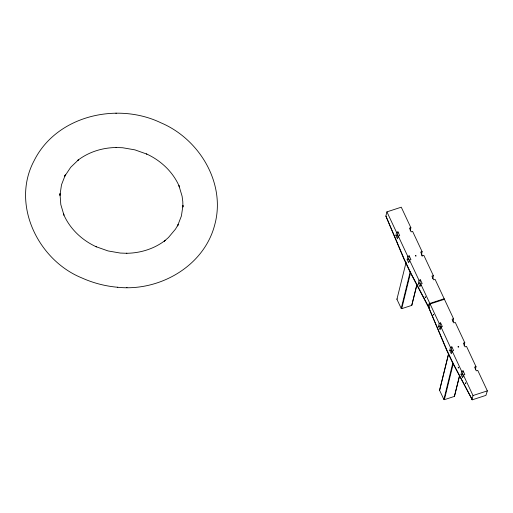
<?xml version="1.0" encoding="UTF-8"?>
<svg xmlns="http://www.w3.org/2000/svg" width="513" height="513" viewBox="0 0 513 513"><rect width="100%" height="100%" fill="white"/><g stroke="black" fill="none" stroke-linecap="round" stroke-linejoin="round"><path stroke-width="0.77" d="M458.468 367.917L458.205 367.141L458.43 367.943M396.53 232.357L397.966 231.895L399.704 235.595L398.268 236.063L397.447 238.776L395.914 235.505L396.53 232.357L386.924 211.869L401.269 207.194L410.875 227.689L410.259 230.837M398.268 237L397.351 235.037L397.966 231.895M407.771 256.34L409.201 255.872L410.939 259.578L409.509 260.046L408.688 262.759L407.155 259.488L407.771 256.34L398.268 236.063M409.509 260.982L408.585 259.02L409.201 255.872M410.875 227.689L409.438 228.157L411.176 231.863L412.612 231.395L422.116 251.665L421.494 254.814L422.109 256.122M419.006 280.322L420.442 279.854L422.18 283.561L420.743 284.029L419.923 286.741L418.39 283.471L419.006 280.322L409.509 260.046M421.051 285.619L419.826 283.003L420.442 279.854M432.735 278.796L433.35 275.648L423.847 255.371L422.417 255.84L420.679 252.133L422.116 251.665M439.186 323.376L440.622 322.908L442.36 326.614L440.923 327.082L440.103 329.795L438.57 326.524L439.186 323.376L420.743 284.029M440.923 328.019L440.007 326.056L440.622 322.908M452.915 321.85L453.53 318.708L435.088 279.354L433.652 279.822L431.92 276.116L433.35 275.648M450.427 347.359L451.863 346.891L453.595 350.597L452.165 351.065L451.344 353.778L449.811 350.507L450.427 347.359L440.808 326.569M452.165 352.001L451.241 350.039L451.863 346.891M464.15 345.833L464.772 342.684L455.268 322.414L453.832 322.876L452.094 319.176L453.53 318.708M461.668 371.341L463.098 370.873L464.836 374.58L463.399 375.048L462.579 377.754L461.046 374.484L461.668 371.341L452.165 351.065M463.399 375.984L462.482 374.022L463.098 370.873M475.391 369.815L476.006 366.667L466.509 346.39L465.073 346.859L463.335 343.152L464.772 342.684M476.006 366.667L474.576 367.135L476.314 370.841L477.744 370.373L487.35 390.868L485.914 395.376L472.287 399.813L452.543 362.762L446.534 349.943L429.041 308.262L409.887 271.743L403.878 258.924L385.891 216.076L386.924 211.869M417.037 284.33L411.766 305.382L401.724 308.653L401.217 308.441L396.921 299.284L406.129 262.201M401.217 308.441L410.214 271.8L404.186 258.969L385.891 216.076M401.724 308.653L410.727 272.012M411.766 305.382L416.832 284.773M443.944 299.733L444.181 298.758L429.836 303.433L429.599 304.408L428.939 303.927L428.785 307.717L446.842 349.988L452.87 362.851L472.287 399.813M459.507 376.106L454.422 396.402L444.386 399.672L443.873 399.46L439.583 390.303L448.58 353.662M448.599 353.983L439.583 390.303M443.873 399.46L452.87 362.819M444.386 399.672L453.197 363.794M454.422 396.402L459.488 375.792M471.973 399.749L473.005 395.536L463.399 375.048M396.921 299.284L397.126 298.842M395.914 235.505L397.351 235.037M407.155 259.488L408.585 259.02M418.39 283.471L419.826 283.003M444.438 299.303L430.093 303.972L429.856 304.953L429.195 304.472L428.894 305.69L429.355 308.332M438.57 326.524L440.007 326.056M449.811 350.507L451.241 350.039M461.046 374.484L462.482 374.022M473.005 395.536L487.35 390.868M117.464 287.242C159.017 291.807 204.091 266.427 214.78 224.649C226.034 183.237 199.384 139.113 161.063 122.87L160.755 122.729C117.176 101.811 56.526 115.656 34.134 160.659C10.792 204.212 37.988 260.104 81.843 277.924L82.151 278.065C93.321 283.054 105.28 286.158 117.464 287.242L117.759 287.261M115.874 113.187L116.323 113.206M126.583 287.594L127.032 287.613M440.84 326.563L440.904 327.153M410.214 271.832L429.099 307.787M415.395 255.807C416.293 257.116 416.3 254.672 415.402 255.769M458.051 346.826C458.988 348.141 458.904 345.621 458.051 346.826M425.168 296.873L425.45 297.578L425.168 296.873M433.344 314.315L433.626 315.02L433.344 314.289M465.503 382.929L465.785 383.634L465.503 382.91M59.995 193.773L59.938 195.37L61.496 184.815L65.356 174.869L64.67 176.299L70.717 167.283L78.701 159.594L77.662 160.441C88.685 151.906 102.619 147.629 116.483 147.513L116.041 147.494L122.652 147.75L134.887 149.86L146.853 154.099L146.545 153.958C160.967 160.543 173.291 172.169 179.479 186.899L178.941 185.648L182.096 196.222L182.801 201.622L182.91 207.028L182.968 205.431L181.41 215.979L177.549 225.932L178.235 224.495L175.472 229.151L168.424 237.545L164.205 241.2L165.244 240.36C154.221 248.888 140.286 253.166 126.422 253.281L126.865 253.3L120.254 253.05L108.019 250.934L96.053 246.695L96.361 246.836C81.939 240.251 69.614 228.625 63.426 213.902L63.965 215.152L60.81 204.572L59.995 193.773"/></g></svg>
